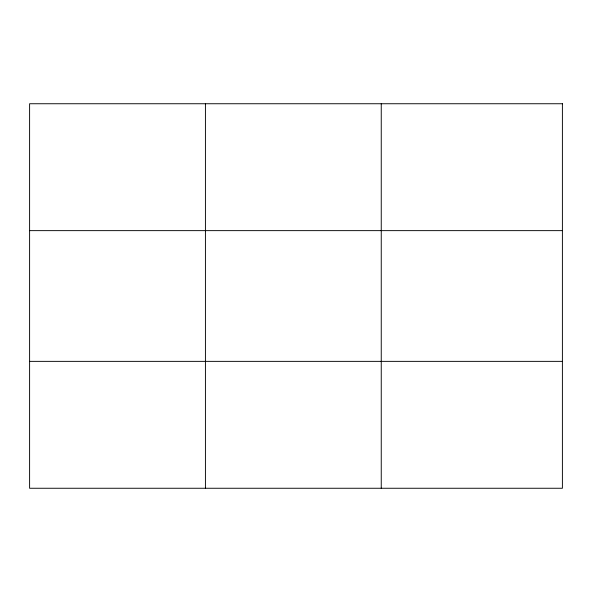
<?xml version="1.0" encoding="UTF-8"?>
<svg xmlns="http://www.w3.org/2000/svg" width="592" height="592" viewBox="0 0 592 592"><rect width="100%" height="100%" fill="white"/><g stroke="black" fill="none" stroke-linecap="round" stroke-linejoin="round"><path stroke-width="0.89" d="M205.424 103.741L205.424 488.259M381.248 103.741L381.248 488.259M29.6 230.636L562.4 230.636M29.6 361.364L562.4 361.364M562.4 103.741L562.4 488.259L29.6 488.259L29.6 103.741L562.4 103.741"/></g></svg>
